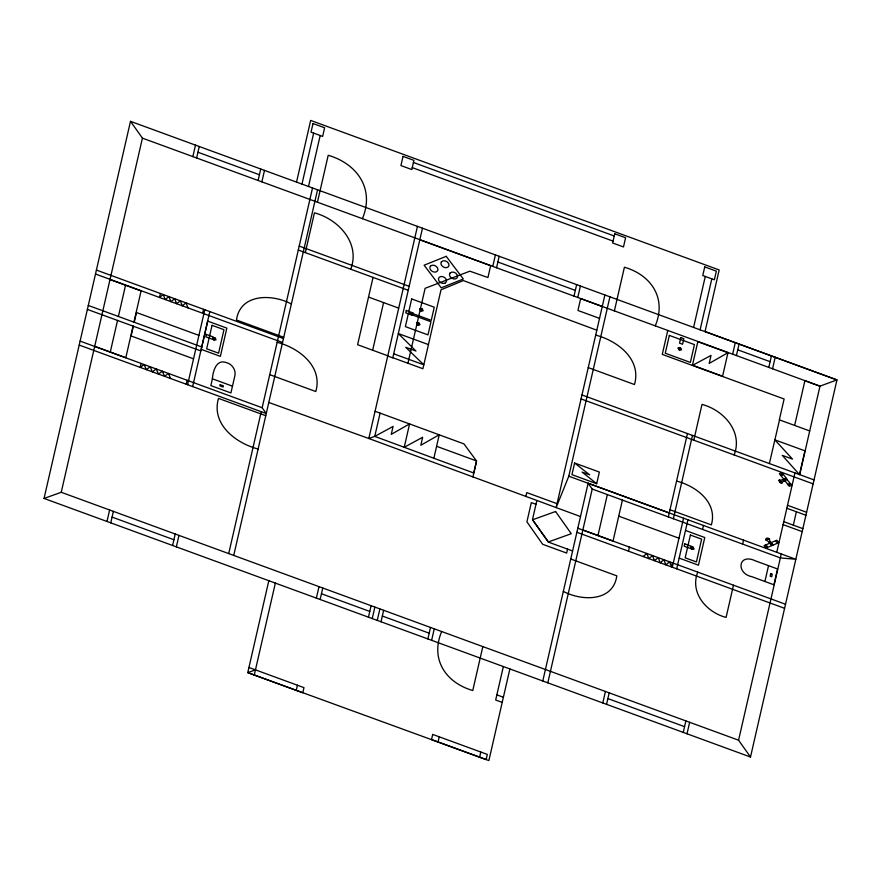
<?xml version="1.0" encoding="UTF-8"?>
<svg xmlns="http://www.w3.org/2000/svg" width="881" height="881" viewBox="0 0 881 881"><rect width="100%" height="100%" fill="white"/><g stroke="black" fill="none" stroke-linecap="round" stroke-linejoin="round"><path stroke-width="1.32" d="M44.05 498.437L130.498 121.336L836.95 379.92L750.502 757.021L44.05 498.437L61.241 492.292L738.575 740.205L750.502 757.021M61.241 492.292L142.425 138.141L130.498 121.336M110.29 352.026L117.525 320.442M118.395 316.466L125.554 285.257M133.053 326.124L125.818 357.708L94.752 346.343M133.923 322.149L141.081 290.939L110.026 279.574M133.339 326.234L131.104 335.969L193.545 358.831M134.253 322.259L136.478 312.524L198.919 335.375M141.092 363.424L140.189 367.388L144.132 364.536L146.268 369.613L150.211 366.771L152.347 371.837L156.289 368.985L158.426 374.062L162.368 371.22L164.494 376.286L168.447 373.445L170.573 378.511M106.997 521.475L109.629 510M160.397 293.494L159.483 297.448L163.249 294.529L165.188 299.529L168.943 296.622L170.892 301.621L174.647 298.703L176.585 303.703L180.341 300.795L182.279 305.795L186.045 302.877L187.983 307.876M192.862 156.609L195.494 145.123M110.764 522.851L113.396 511.376M196.628 157.985L199.26 146.51M186.232 384.237L187.135 380.284M202.663 313.251L203.566 309.286M187.609 384.744L204.799 309.738M192.631 386.583L209.821 311.577M172.588 545.482L175.22 534.007M212.398 378.808L210.845 385.603L230.921 392.948L234.709 376.429C236.449 370.394 232.276 364.018 226.274 362.587C216.186 358.776 212.883 371.65 212.398 378.808L232.485 386.153M258.1 180.484L260.732 169.009M176.354 546.859L178.986 535.384M261.866 181.86L264.498 170.385M296.534 182.103L310.663 120.433L719.182 269.96L705.053 331.553L836.95 379.92L819.98 386.153L142.425 138.141M301.974 184.096L313.658 133.108M308.504 186.486L320.188 135.498M228.708 553.587L261.239 411.691M79.213 345.066L266.26 413.53L262.153 407.738L312.524 187.961M233.729 555.426L317.545 189.8M305.322 252.605L314.429 212.839C338.59 219.237 360.593 243.189 350.737 269.223M317.446 202.201L328.206 155.265C357.312 163.8 374.832 188.952 362.421 218.664M268.826 580.711L247.759 672.632L302.8 692.774L303.978 687.632L248.938 667.479M254.279 675.011L275.357 583.101M373.037 277.394L357.609 344.724L387.728 355.748M372.663 350.242L383.587 302.59M316.367 598.111L318.999 586.636M296.269 690.385L297.448 685.242M320.133 599.487L322.765 588.012M417.451 226.373L368.82 438.507L580.48 516.552M380.085 413.112L374.755 436.392L368.82 438.507L268.793 402.463M422.473 228.212L392.75 357.873L387.728 356.034M407.936 363.247L425.116 288.307L469.848 271.183L487.931 277.548L490.651 265.677L419.885 239.775M409.588 423.926L404.225 447.295L422.649 437.284L420.832 445.235L439.19 434.807M368.467 617.185L371.099 605.699M372.234 618.561L374.865 607.086M377.255 620.4L379.887 608.914M381.021 621.777L383.653 610.302M433.859 458.252L439.234 434.818L375.064 411.284M492.776 266.381L495.408 254.906M496.543 267.758L499.175 256.283M427.869 638.923L430.501 627.448M431.635 640.3L434.267 628.825M472.899 476.984L476.577 460.939L436.602 446.304M441.678 631.534C430.027 659.032 445.522 682.599 472.767 690.528L482.832 646.599M438.044 741.956L439.223 736.813M525.869 496.565L526.772 492.6L557.045 503.679M574.016 296.115L576.648 284.64M577.782 297.492L580.414 286.017M536.848 500.573L532.476 519.658L548.456 542.134L572.595 550.966M479.616 757.175L480.806 752.033M503.348 666.554L495.684 700.01L502.214 702.399M509.879 668.943L488.878 760.567L247.759 672.632L255.457 669.868M604.895 294.981L556.142 507.643L568.796 476.203L609.916 296.82M574.621 463.01L571.956 474.661L596.69 483.713L599.366 472.073L574.621 463.01L589.653 474.826L582.11 472.073L596.69 483.713M614.387 310.894L624.409 267.207C651.5 275.103 666.829 298.527 655.244 325.849M567.562 549.116L566.659 553.07L542.674 544.293L526.915 521.838L531.32 502.611L536 504.317M542.784 680.991L588.123 483.251L795.829 559.281L780.368 557.904L592.23 489.043L588.123 483.251M547.806 682.83L592.23 489.043M597.979 535.494L607.35 494.582M622.415 500.1L613.044 541.011L582.914 529.988M667.765 330.43L662.27 354.404L784.112 398.994L779.333 419.83L809.705 430.952M628.483 551.176L629.419 547.101M602.791 702.95L605.423 691.475M606.557 704.337L609.189 692.851M693.589 327.446L705.274 276.458M700.109 329.835L711.804 278.848M668.349 516.905L687.455 433.573M673.37 518.744L692.477 435.401M693.799 440.181L701.992 404.412C723.675 410.094 743.135 431.723 734.137 454.948M672.456 562.849L671.52 566.935L669.604 561.814L665.838 564.853L663.933 559.732L660.155 562.772L658.25 557.651L654.473 560.69L652.568 555.57L648.79 558.609L646.885 553.488L643.119 556.539M672.324 567.221L683.568 518.182M676.696 568.829L687.94 519.779M722.519 376.451L727.97 352.708L697.84 341.674L692.4 365.428L711.011 355.428L709.183 363.424L727.97 352.708M732.651 354.184L735.283 342.709M736.417 355.561L739.049 344.086M702.575 529.437L703.478 525.472M697.774 572.121C689.526 592.803 706.617 612.383 726.087 617.416L733.477 585.193M683.249 732.397L685.881 720.922M768.794 367.41L771.426 355.935M687.015 733.785L689.647 722.299M772.56 368.787L775.192 357.312M742.617 544.084L743.52 540.13M769.377 463.56L779.509 419.907M794.64 425.435L804.904 380.702L819.969 386.208M764.906 581.493L751.978 576.714C735.569 573.432 738.223 552.541 755.601 560.933L777.56 568.961L773.925 584.786L764.906 581.493L768.529 565.657M776.756 552.288L794.948 472.91M738.575 740.205L781.271 553.951M799.695 474.65L819.98 386.153M793.307 525.153L796.38 511.751M445.235 283.076L446.513 281.325C447.096 277.284 439.905 274.266 438.441 278.605C438.143 281.865 442.053 284.167 444.916 283.197M691.42 547.619L692.741 547.398L693.358 548.632L692.037 548.852L691.354 547.894M409.533 423.915L391.252 434.377L393.08 426.426L374.755 436.392L473.802 473.02L476.544 460.983L463.957 443.892L439.234 434.84M775.522 540.769L771.007 542.685L772.912 545.13L769.796 540.89L769.344 538.654L766.745 538.137L765.952 538.577L766.041 540.053L768.43 541.474L771.822 545.592L766.018 548.059L764.113 545.614L769.917 543.148L771.822 545.592L772.912 545.13L777.427 543.214L775.489 540.791L776.866 540.207L778.771 542.652L777.394 543.236M788.275 485.024L790.731 483.977L791.733 485.266L789.277 486.312L784.784 480.53M786.964 479.594L790.731 483.977M413.42 162.478L614.222 235.976M412.242 167.621L613.044 241.119M197.95 152.248L259.421 174.746M497.864 262.02L575.326 290.378M737.738 349.823L770.104 361.673M602.263 306.5L580.678 298.593L577.947 310.475L599.532 318.371M693.81 365.692L721.22 375.724M595.688 335.121C617.438 340.683 641.797 359.316 634.474 384.534L588.244 367.608M299.21 246.074L409.158 286.314M298.296 250.039L408.244 290.278M368.522 297.073L398.653 308.108M581.978 394.963L814.033 479.903M581.064 398.917L813.119 483.856M428.441 344.592L398.322 333.569L415.975 351.045L405.734 347.29L423.816 364.811L393.675 353.821M291.369 304C272.559 293.869 240.26 293.175 236.46 320.001L283.737 337.313M392.783 357.708L422.913 368.732L441.007 289.805L463.307 280.565L596.822 330.21M787.526 505.298L806.611 512.279M786.843 508.26L805.928 515.242M676.553 481.081C695.902 485.982 717.872 502.368 711.363 524.889L669.989 509.747M96.403 270.071L283.451 338.535M783.771 521.662L802.855 528.644M783.088 524.624L802.173 531.617M95.489 274.024L282.548 342.489M277.152 342.302C298.824 347.841 323.096 366.408 315.805 391.527L269.729 374.667M568.796 476.203L669.252 512.973M88.287 305.443L201.705 346.96M87.384 309.407L200.802 350.913M685.572 530.494L704.778 537.52L698.446 565.173L679.24 558.136M618.715 516.156L678.976 538.214M80.116 341.112L262.153 407.738M577.815 528.215L785.522 604.245M265.765 415.7L218.488 398.388C210.988 424.179 235.866 443.308 258.133 449.013M576.879 532.289L784.586 608.319M570.756 559.006L616.821 575.866C613.099 602.009 581.636 601.227 563.333 591.371M112.074 517.114L173.898 539.745M321.444 593.75L369.778 611.436M382.332 616.039L429.19 633.186M607.879 698.589L684.559 726.66M496.862 694.856L503.392 697.245M765.402 545.064L767.307 547.508M778.98 480.288L779.564 482.039L781.293 483.262L783.859 480.916L787.24 479.484L782.89 473.901L780.434 474.947L783.936 479.44L786.392 478.394L783.011 479.837L778.98 480.288M779.542 480.057C779.52 483.449 785.5 484.759 779.542 480.057M766.129 539.91L769.124 538.643A2.995 2.214 29.1 0 0 767.373 538.577L766.129 539.91M207.729 321.125L201.253 349.372L220.371 356.365L226.846 328.117L207.729 321.125M206.341 334.439L205.791 336.817L212.828 339.383L213.367 337.016L206.341 334.439M212.046 325.331L206.661 348.81L218.576 353.171L223.961 329.692L212.046 325.331M212.662 338.018L213.731 340.176L216.065 339.791L214.986 337.632L212.662 338.018M213.389 338.392L214.006 339.625L215.338 339.405L214.722 338.172L213.389 338.392M220.195 384.722L219.942 385.867L223.124 387.034L223.389 385.889L220.195 384.722M313.008 123.527L311.026 132.15L322.644 136.401L324.615 127.778L313.008 123.527M403.046 156.377L400.932 165.584L411.801 169.559L413.916 160.364L403.046 156.377M406.306 310.464L405.767 312.843L412.793 315.409L413.332 313.041L406.306 310.464M408.388 313.482L405.381 326.62L427.979 334.89L430.985 321.752L408.388 313.482M411.669 298.934L408.663 312.072L431.25 320.343L434.267 307.205L411.669 298.934M416.537 323.041L417.616 325.199L419.94 324.825L418.871 322.655L416.537 323.041M419.763 308.978L420.843 311.136L423.166 310.751L422.087 308.592L419.763 308.978M417.275 323.426L417.88 324.66L419.213 324.439L418.596 323.206L417.275 323.426M420.49 309.363L421.107 310.597L422.44 310.376L421.823 309.143L420.49 309.363M432.703 734.424L431.514 739.577L486.147 759.565L487.325 754.422L432.692 734.424M614.718 233.773L612.614 242.98L623.484 246.955L625.587 237.76L614.718 233.773M669.351 335.408L665.265 353.226L690.363 362.41L694.448 344.603L669.351 335.408M678.15 348.028L679.229 350.186L681.553 349.801L680.484 347.643L678.15 348.028M680.815 337.588L679.548 343.138L682.555 344.24L683.832 338.7L680.815 337.588M678.877 348.402L679.493 349.636L680.826 349.416L680.209 348.182L678.877 348.402M704.745 266.91L702.763 275.533L714.37 279.784L716.352 271.161L704.745 266.91M684.702 543.83L684.152 546.198L691.178 548.775L691.728 546.396L684.702 543.83M690.396 535.042L685.165 557.838L696.408 561.946L701.628 539.15L690.396 535.042M690.693 547.244L691.761 549.403L694.096 549.017L693.017 546.859L690.693 547.244M770.754 573.685L770.181 576.207L771.701 576.758L772.274 574.247L770.754 573.685M804.948 450.83L799.496 474.584L782.251 455.356L792.493 459.1L774.806 439.85L805.069 450.874M430.402 266.172L429.884 267.284C429.322 271.337 436.469 274.321 437.967 270.004C438.353 266.381 433.023 263.584 430.402 266.172M441.458 261.734L440.94 262.846C440.368 266.888 447.548 269.905 449.024 265.566C449.409 261.932 444.079 259.135 441.458 261.734M450.015 273.055L449.497 274.167C448.925 278.209 456.094 281.226 457.58 276.887C457.966 273.264 452.625 270.456 450.015 273.055M776.073 542.399L776.073 542.399M766.426 546.165L767.131 546.253L766.426 546.165M788.869 483.966L789.486 484.506L788.869 483.966M782.383 474.969L781.678 474.474L782.383 474.969M769.421 542.344L770.412 541.925L769.333 542.388M781.865 472.579L779.399 473.626L780.467 474.991L782.934 473.945L781.865 472.579M446.215 256.327L424.124 265.203L441.227 287.845L463.318 278.98L446.215 256.327M555.57 511.509L532.576 519.79L548.334 541.969L571.273 533.71L555.57 511.509M783.242 479.859L784.002 480.85L783.242 479.859"/></g></svg>
